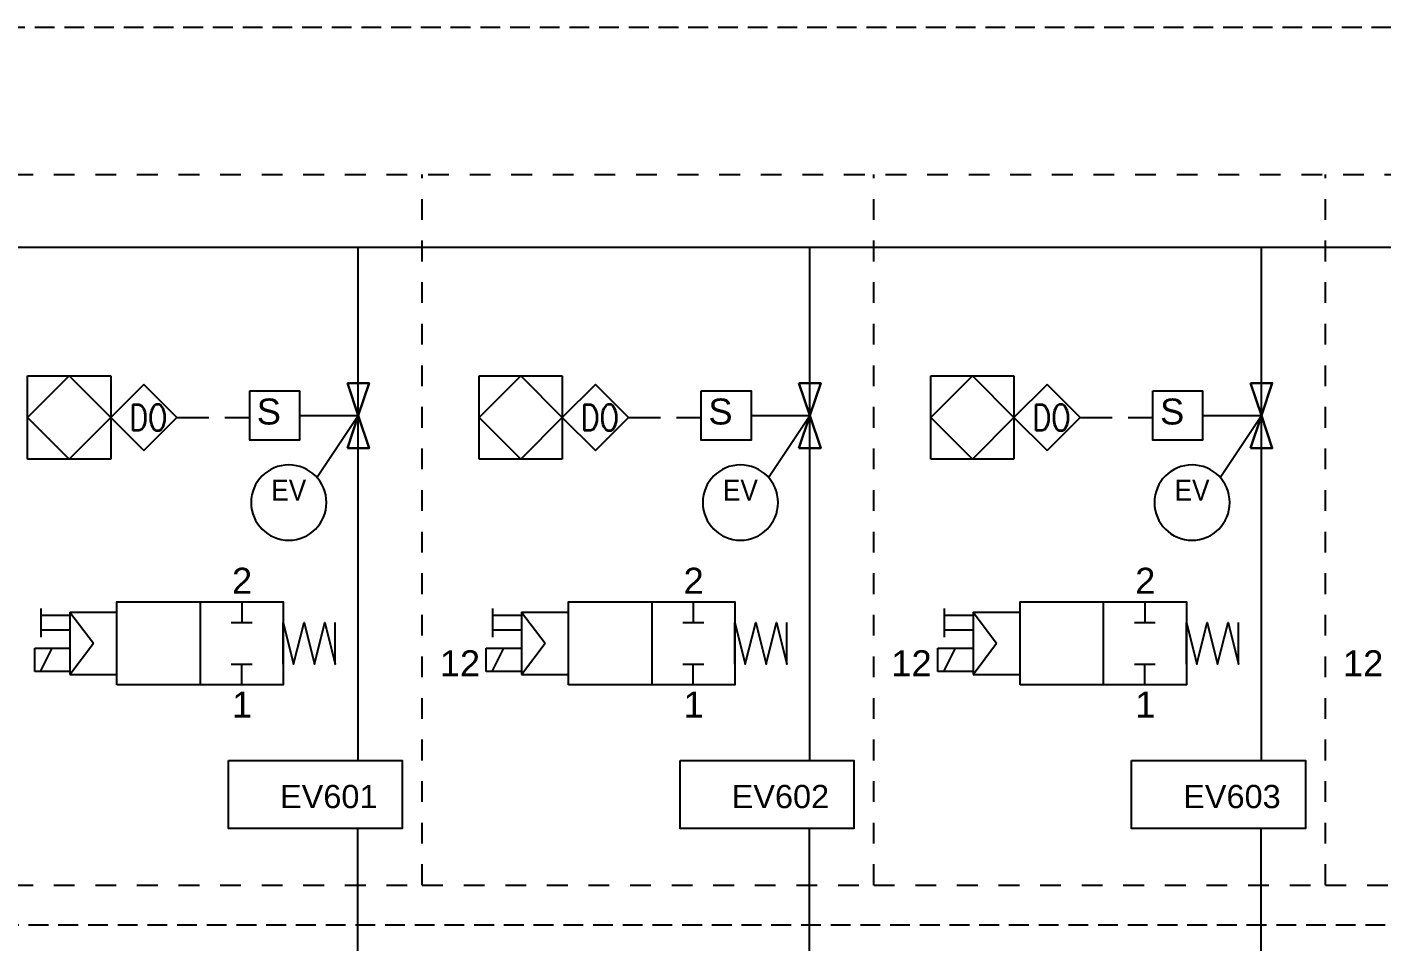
# Model space of a CAD drawing. Header units: millimetres. Extents: x 256 to 2599, y 626 to 1192.
# Drawn here: x 2010.1 to 2140.4, y 699.8 to 787.8 of the extents above; entities that cross this region are included whole.
import ezdxf
from ezdxf.enums import TextEntityAlignment as Align

# ---------------------------------------------------------------- set-up
doc = ezdxf.new("R2010")
doc.units = ezdxf.units.MM
for name, pattern in [('AM_ISO08W050', [18, 12, -1.5, 3, -1.5]), ('DASHEDTHIN0', [4, 2, -2]), ('HIDDEN', [9.525, 6.35, -3.175])]:
    doc.linetypes.add(name, pattern=pattern)
doc.layers.add('-Aria', color=7, linetype='Continuous', lineweight=30)
for name, color, linetype in [('10', 1, 'AM_ISO08W050'), ('Aria compressa', 140, 'Continuous'), ('Tag', 7, 'Continuous')]:
    doc.layers.add(name, color=color, linetype=linetype)
doc.styles.add('ARIAL_090', font='arial.ttf', dxfattribs={"width": 0.9})
doc.styles.add('PNP_LTYPE', font='txt.shx')
doc.styles.add('SIMPLEX', font='SIMPLEX', dxfattribs={"width": 0.8})
doc.styles.get("Standard").update_dxf_attribs({"font": 'arial.ttf'})
doc.linetypes.add('ISO-GENERAL', pattern='A,5,["/",PNP_LTYPE,S=1.5,R=0,X=0,Y=-0.75],-0.0001', length=5.0001)

# ---------------------------------------------------------------- blocks, each defined once
blk = doc.blocks.new('h3083')
for p, q in [((0, 8), (8, 8)), ((0, 0), (0, 8)), ((8, 8), (8, 0)), ((8, 0), (0, 0))]:
    blk.add_line(p, q)
blk = doc.blocks.new('*U27')
at = {"color": 0, "linetype": 'ByBlock', "lineweight": -2}
for start, end in [(0, 180), (180, 0)]:
    blk.add_arc((0, 0), 5, start, end, dxfattribs=at)
at = {"color": 0, "linetype": 'ByBlock', "lineweight": -2, "width": 0.9}
for tag, p in [('#(TargetObject.Type)', (0, 1.65)), ('#(TargetObject.LoopNumber)', (0, -1.65))]:
    blk.add_attdef(tag, text='', height=2.5, dxfattribs=at).set_placement(p, align=Align.MIDDLE_CENTER)
blk = doc.blocks.new('h3090')
for p, q in [((5.656854, 5.656854), (0, 0)), ((11.313708, 0), (5.656854, 5.656854)), ((0, 0), (5.656854, -5.656854)), ((5.656854, -5.656854), (11.313708, 0))]:
    blk.add_line(p, q)
blk = doc.blocks.new('do')
at = {"layer": 'Tag', "xscale": 0.5625, "yscale": 0.5625, "zscale": 0.5625}
blk.add_blockref('h3090', (1762.23, 791.36), dxfattribs=at)
blk.add_attdef('TEXT', (1763.61, 790.42), '', height=1.93)
blk = doc.blocks.new('h5010')
for p, q in [((-4, -2), (-4, 2)), ((0, 1), (-4, 1)), ((0, -1), (-4, -1))]:
    blk.add_line(p, q)
blk = doc.blocks.new('h5100')
for p, q in [((-6, -2), (-6, 2)), ((-6, 2), (0, 2)), ((-5, -2), (-3, 2)), ((0, -2), (-6, -2))]:
    blk.add_line(p, q)
blk = doc.blocks.new('h5081')
at = {"linetype": 'Continuous'}
blk.add_lwpolyline([(0, -2), (0, 2), (1, -2), (2, 2), (3, -2), (4, 2), (5, -2), (5, 2)], dxfattribs=at)
blk = doc.blocks.new('h7v22a')
for p, q in [((8, 8), (8, 6)), ((8, 8), (8, 6)), ((7, 6), (9, 6)), ((7, 2), (9, 2)), ((8, 0), (8, 2)), ((8, 0), (8, 2))]:
    blk.add_line(p, q)
blk.add_lwpolyline([(-4, 0), (-4, 8), (12, 8), (12, 0)], close=True)
blk.add_lwpolyline([(0, 8, 0, 1, 0), (0, 6, 0, 0, 0), (0, 0, 0, 0, 0)], format="xyseb")
blk.add_lwpolyline([(4, 8), (4, 0)])

msp = doc.modelspace()

# ---------------------------------------------------------------- linework, layer by layer
at = {"layer": '-Aria'}
for points in [[(2040.94, 753.53), (2043.03, 753.53), (2041.98, 750.4)], [(2084.37, 753.53), (2086.46, 753.53), (2085.42, 750.4)], [(2127.81, 753.53), (2129.9, 753.53), (2128.86, 750.4)], [(2040.94, 747.26), (2043.03, 747.26), (2041.98, 750.4)], [(2084.37, 747.26), (2086.46, 747.26), (2085.42, 750.4)], [(2127.81, 747.26), (2129.9, 747.26), (2128.86, 750.4)]]:
    msp.add_lwpolyline(points, close=True, dxfattribs=at)
at = {"layer": '10', "color": 0, "linetype": 'HIDDEN', "ltscale": 0.3}
msp.add_lwpolyline([(1933.71, 701.37), (1933.71, 787.77), (2275.07, 787.77), (2275.07, 701.37)], close=True, dxfattribs=at)
at = {"layer": 'Aria compressa', "linetype": 'ISO-GENERAL'}
for p, q in [((2259.17, 766.56), (1995.38, 766.56)), ((2041.98, 717.21), (2041.98, 766.56)), ((2085.42, 717.21), (2085.42, 766.56)), ((2128.86, 717.21), (2128.86, 766.56)), ((2041.95, 688.33), (2041.95, 710.67)), ((2085.38, 688.33), (2085.38, 710.67)), ((2128.82, 688.33), (2128.82, 710.67))]:
    msp.add_line(p, q, dxfattribs=at)
at = {"layer": 'Tag', "linetype": 'DASHEDTHIN0'}
for p, q in [((2004.7, 773.59), (2265.32, 773.59)), ((2048.13, 705.23), (2048.13, 773.59)), ((2091.57, 705.23), (2091.57, 773.59)), ((2135.01, 705.23), (2135.01, 773.59)), ((2004.7, 705.23), (2048.13, 705.23)), ((2048.13, 705.23), (2091.57, 705.23)), ((2091.57, 705.23), (2135.01, 705.23)), ((2135.01, 705.23), (2178.44, 705.23))]:
    msp.add_line(p, q, dxfattribs=at)
at = {"layer": 'Tag'}
for p, q in [((2010.17, 750.22), (2014.17, 754.22)), ((2014.17, 754.22), (2018.17, 750.22)), ((2053.61, 750.22), (2057.61, 754.22)), ((2057.61, 754.22), (2061.61, 750.22)), ((2097.05, 750.22), (2101.05, 754.22)), ((2101.05, 754.22), (2105.05, 750.22)), ((2014.17, 746.22), (2010.17, 750.22)), ((2018.17, 750.22), (2014.17, 746.22)), ((2024.54, 750.22), (2027.61, 750.22)), ((2029.15, 750.22), (2031.54, 750.22)), ((2036.33, 750.4), (2041.98, 750.4)), ((2038, 744.45), (2041.98, 750.4)), ((2057.61, 746.22), (2053.61, 750.22)), ((2061.61, 750.22), (2057.61, 746.22)), ((2067.97, 750.22), (2071.05, 750.22)), ((2072.59, 750.22), (2074.97, 750.22)), ((2079.77, 750.4), (2085.42, 750.4)), ((2081.44, 744.45), (2085.42, 750.4)), ((2101.05, 746.22), (2097.05, 750.22)), ((2105.05, 750.22), (2101.05, 746.22)), ((2111.41, 750.22), (2114.49, 750.22)), ((2116.02, 750.22), (2118.41, 750.22)), ((2123.2, 750.4), (2128.86, 750.4)), ((2124.87, 744.45), (2128.86, 750.4)), ((2014.25, 731.5), (2018.77, 731.5)), ((2014.25, 731.5), (2016.51, 728.49)), ((2014.25, 731.5), (2014.25, 725.49)), ((2057.68, 731.5), (2062.21, 731.5)), ((2057.68, 731.5), (2059.95, 728.49)), ((2057.68, 731.5), (2057.68, 725.49)), ((2101.12, 731.5), (2105.64, 731.5)), ((2101.12, 731.5), (2103.38, 728.49)), ((2101.12, 731.5), (2101.12, 725.49)), ((2014.25, 725.49), (2016.51, 728.49)), ((2057.68, 725.49), (2059.95, 728.49)), ((2101.12, 725.49), (2103.38, 728.49)), ((2014.25, 725.49), (2018.77, 725.49)), ((2057.68, 725.49), (2062.21, 725.49)), ((2101.12, 725.49), (2105.64, 725.49))]:
    msp.add_line(p, q, dxfattribs=at)
for points in [[(2031.54, 752.78), (2036.33, 752.78), (2036.33, 748.02), (2031.54, 748.02)], [(2074.97, 752.78), (2079.77, 752.78), (2079.77, 748.02), (2074.97, 748.02)], [(2118.41, 752.78), (2123.2, 752.78), (2123.2, 748.02), (2118.41, 748.02)], [(2029.49, 717.21), (2046.2, 717.21), (2046.2, 710.67), (2029.49, 710.67)], [(2072.93, 717.21), (2089.64, 717.21), (2089.64, 710.67), (2072.93, 710.67)], [(2116.36, 717.21), (2133.08, 717.21), (2133.08, 710.67), (2116.36, 710.67)]]:
    msp.add_lwpolyline(points, close=True, dxfattribs=at)

# ---------------------------------------------------------------- block references
for name, p in [('h3083', (2010.17, 746.22)), ('do', (255.95, -41.14)), ('h3083', (2053.61, 746.22)), ('do', (299.38, -41.14)), ('h3083', (2097.05, 746.22)), ('do', (342.82, -41.14)), ('h7v22a', (2022.77, 724.49)), ('h7v22a', (2066.21, 724.49)), ('h7v22a', (2109.64, 724.49)), ('h5081', (2034.77, 728.49)), ('h5081', (2078.21, 728.49)), ('h5081', (2121.64, 728.49))]:
    msp.add_blockref(name, p, dxfattribs=at)
ref = msp.add_blockref('*U27', (2035.3, 742.03), dxfattribs=dict(at, xscale=0.7246990090098623, yscale=0.7246990090098623, zscale=0.7246990090098623))
ref.add_attrib('#(TargetObject.Type)', 'EV', dxfattribs={"layer": '0', "color": 0, "linetype": 'ByBlock', "lineweight": -2, "ltscale": 2, "height": 2, "style": 'ARIAL_090', "width": 0.9}).set_placement((2035.3, 743.23), align=Align.MIDDLE)
ref = msp.add_blockref('*U27', (2078.74, 742.03), dxfattribs=dict(at, xscale=0.7246990090098623, yscale=0.7246990090098623, zscale=0.7246990090098623))
ref.add_attrib('#(TargetObject.Type)', 'EV', dxfattribs={"layer": '0', "color": 0, "linetype": 'ByBlock', "lineweight": -2, "ltscale": 2, "height": 2, "style": 'ARIAL_090', "width": 0.9}).set_placement((2078.74, 743.23), align=Align.MIDDLE)
ref = msp.add_blockref('*U27', (2122.18, 742.03), dxfattribs=dict(at, xscale=0.7246990090098623, yscale=0.7246990090098623, zscale=0.7246990090098623))
ref.add_attrib('#(TargetObject.Type)', 'EV', dxfattribs={"layer": '0', "color": 0, "linetype": 'ByBlock', "lineweight": -2, "ltscale": 2, "height": 2, "style": 'ARIAL_090', "width": 0.9}).set_placement((2122.18, 743.23), align=Align.MIDDLE)
for name, p, xscale, yscale, zscale in [('h5010', (2014.25, 730.46), 0.6910935187972441, 0.6910935187972441, 0.6910935187972441), ('h5010', (2057.68, 730.46), 0.6910935187972441, 0.6910935187972441, 0.6910935187972441), ('h5010', (2101.12, 730.46), 0.6910935187972441, 0.6910935187972441, 0.6910935187972441), ('h5100', (2014.25, 726.9), 0.5644755883135238, 0.5644755883135238, 0.5644755883135238), ('h5100', (2057.68, 726.9), 0.5644755883135238, 0.5644755883135238, 0.5644755883135238), ('h5100', (2101.12, 726.9), 0.5644755883135238, 0.5644755883135238, 0.5644755883135238)]:
    msp.add_blockref(name, p, dxfattribs=dict(at, xscale=xscale, yscale=yscale, zscale=zscale))

# ---------------------------------------------------------------- texts
at = {"layer": 'Tag', "char_height": 2.5, "attachment_point": 1}
for s, width, insert in [('S', 3.584, (2032.22, 752.04)), ('S', 3.584, (2075.66, 752.04)), ('S', 3.584, (2119.1, 752.04)), ('2', 2.8337, (2029.84, 735.76)), ('2', 2.8337, (2073.27, 735.76)), ('2', 2.8337, (2116.71, 735.76)), ('12', 3.0385, (2049.82, 727.82)), ('12', 3.0385, (2093.25, 727.82)), ('12', 3.0385, (2136.69, 727.82)), ('1', 3.0385, (2029.84, 723.85)), ('1', 3.0385, (2073.27, 723.85)), ('1', 3.0385, (2116.71, 723.85))]:
    msp.add_mtext_dynamic_manual_height_columns(s, width=width, gutter_width=12.5, heights=[0], dxfattribs=dict(at, insert=insert))
at = {"layer": 'Tag', "char_height": 2.5, "attachment_point": 1, "style": 'SIMPLEX'}
for insert in [(2019.95, 751.45), (2063.38, 751.45), (2106.82, 751.45)]:
    msp.add_mtext_dynamic_manual_height_columns('DO', width=3.182, gutter_width=12.5, heights=[0], dxfattribs=dict(at, insert=insert))
at = {"layer": 'Tag', "char_height": 2.2356, "width": 8.7509, "attachment_point": 1}
for s, insert in [('\\pxqc;EV601', (2034.77, 714.87)), ('\\pxqc;EV602', (2078.21, 714.87)), ('\\pxqc;EV603', (2121.64, 714.87))]:
    msp.add_mtext(s, dxfattribs=dict(at, insert=insert))

doc.saveas('drawing.dxf')
